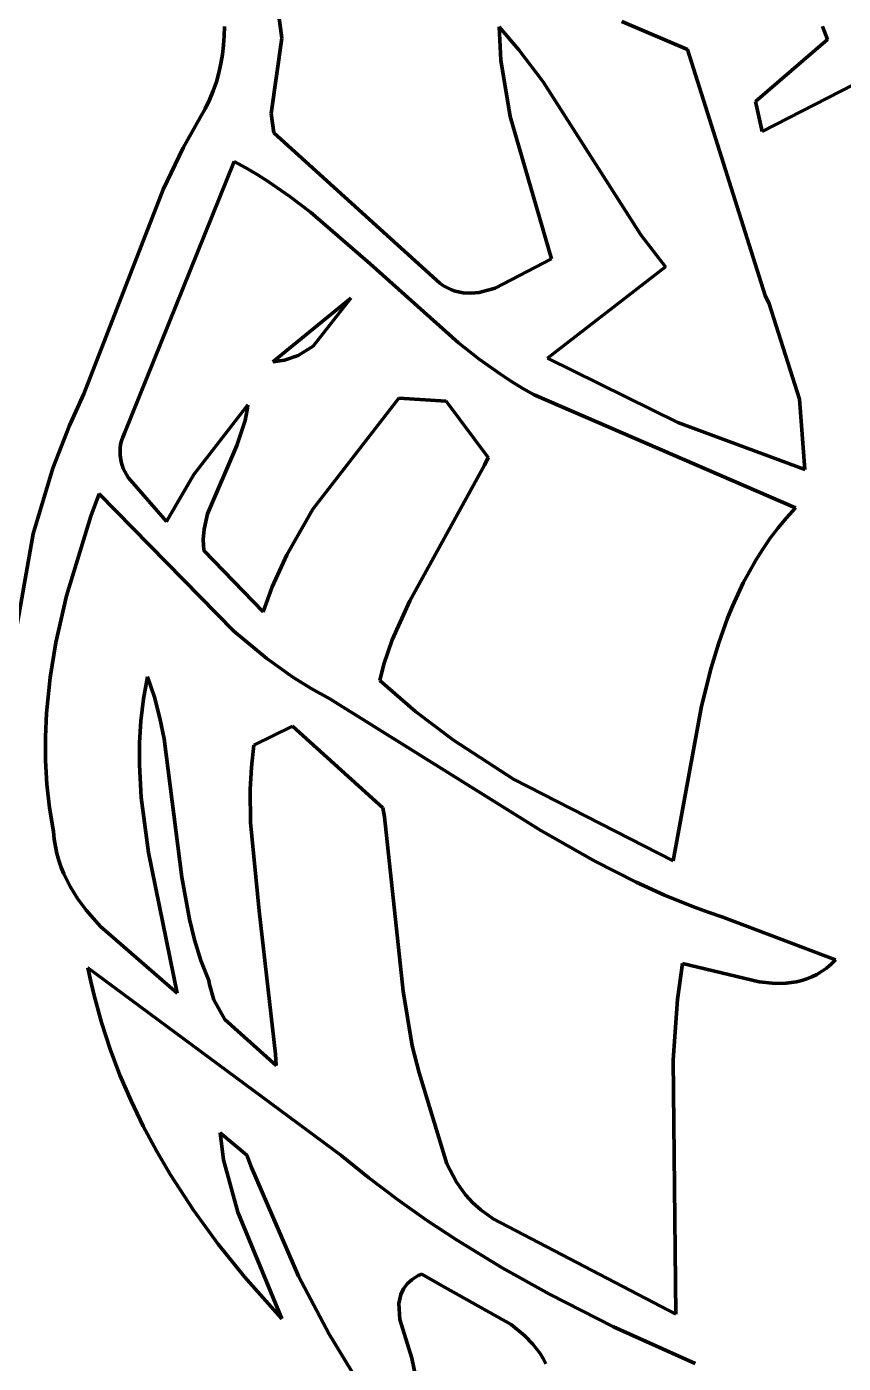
# Model space of a CAD drawing. Header units: millimetres. Extents: x 0 to 12.5, y 0 to 14.6.
# Drawn here: x 3.325 to 4.027, y 9.125 to 10.274 of the extents above; entities that cross this region are included whole.
import ezdxf

# ---------------------------------------------------------------- set-up
doc = ezdxf.new("R2010")
doc.units = ezdxf.units.MM
doc.layers.add('color#131313ff', color=7, linetype='CONTINUOUS', lineweight=100)
doc.layers.add('color#fcfcfcff', color=7, linetype='CONTINUOUS', lineweight=100)

msp = doc.modelspace()

# ---------------------------------------------------------------- linework, layer by layer
at = {"layer": 'color#131313ff'}
for p, q in [((3.5159, 10.4847), (3.5443, 10.2638)), ((3.893, 10.2541), (3.8365, 10.2781)), ((3.4943, 10.2579), (3.4948, 10.2659)), ((3.4948, 10.2659), (3.495, 10.274)), ((3.7325, 10.2451), (3.7311, 10.2735)), ((3.7311, 10.2735), (3.7482, 10.2539)), ((4.0091, 10.2739), (4.0132, 10.2627)), ((3.4934, 10.2499), (3.4943, 10.2579)), ((3.5443, 10.2638), (3.5352, 10.1992)), ((4.0132, 10.2627), (3.9514, 10.2096)), ((3.4921, 10.242), (3.4934, 10.2499)), ((3.7405, 10.1965), (3.7325, 10.2451)), ((3.7482, 10.2539), (3.769, 10.2263)), ((3.9599, 10.0429), (3.893, 10.2541)), ((3.4882, 10.2263), (3.4904, 10.2341)), ((3.4904, 10.2341), (3.4921, 10.242)), ((3.4855, 10.2186), (3.4882, 10.2263)), ((3.769, 10.2263), (3.853, 10.0948)), ((3.9571, 10.1838), (4.0359, 10.224)), ((3.4785, 10.2033), (3.4823, 10.2109)), ((3.4823, 10.2109), (3.4855, 10.2186)), ((3.9514, 10.2096), (3.9571, 10.1838)), ((3.4741, 10.1958), (3.4785, 10.2033)), ((3.5352, 10.1992), (3.5376, 10.1825)), ((3.4595, 10.1698), (3.4741, 10.1958)), ((3.7761, 10.0744), (3.7405, 10.1965)), ((3.5376, 10.1825), (3.6801, 10.0533)), ((3.4423, 10.134), (3.4595, 10.1698)), ((3.5035, 10.1578), (3.4091, 9.9245)), ((3.5134, 10.1524), (3.5035, 10.1578)), ((3.5232, 10.1467), (3.5134, 10.1524)), ((3.5327, 10.1407), (3.5232, 10.1467)), ((3.5512, 10.1279), (3.5327, 10.1407)), ((3.3742, 9.9583), (3.4423, 10.134)), ((3.5691, 10.1143), (3.5512, 10.1279)), ((3.6202, 10.0699), (3.5691, 10.1143)), ((3.853, 10.0948), (3.8742, 10.0673)), ((3.7278, 10.049), (3.7761, 10.0744)), ((3.6962, 10.002), (3.6202, 10.0699)), ((3.8742, 10.0673), (3.7727, 9.989)), ((3.6801, 10.0533), (3.6834, 10.0511)), ((3.6834, 10.0511), (3.6867, 10.0493)), ((3.6867, 10.0493), (3.6901, 10.0478)), ((3.6901, 10.0478), (3.6935, 10.0466)), ((3.714, 10.0454), (3.7278, 10.049)), ((3.5368, 9.9857), (3.6038, 10.0406)), ((3.6038, 10.0406), (3.5713, 9.9992)), ((3.6935, 10.0466), (3.7003, 10.0452)), ((3.7003, 10.0452), (3.7071, 10.0448)), ((3.7071, 10.0448), (3.714, 10.0454)), ((3.9632, 10.0356), (3.9599, 10.0429)), ((3.9892, 9.9538), (3.9632, 10.0356)), ((3.714, 9.9881), (3.6962, 10.002)), ((3.5585, 9.9912), (3.5467, 9.9872)), ((3.5713, 9.9992), (3.5585, 9.9912)), ((3.5467, 9.9872), (3.5368, 9.9857)), ((3.7323, 9.9751), (3.714, 9.9881)), ((3.7727, 9.989), (3.8847, 9.9336)), ((3.7418, 9.9689), (3.7323, 9.9751)), ((3.7515, 9.963), (3.7418, 9.9689)), ((3.3619, 9.9312), (3.3742, 9.9583)), ((3.7613, 9.9574), (3.7515, 9.963)), ((3.9858, 9.8605), (3.7613, 9.9574)), ((3.4687, 9.8889), (3.5152, 9.949)), ((3.5147, 9.9445), (3.513, 9.9355)), ((3.5152, 9.949), (3.5147, 9.9445)), ((3.571, 9.8592), (3.6449, 9.9547)), ((3.6449, 9.9547), (3.6857, 9.9519)), ((3.6857, 9.9519), (3.7217, 9.9036)), ((3.994, 9.8933), (3.9892, 9.9538)), ((3.513, 9.9355), (3.5058, 9.9139)), ((3.8847, 9.9336), (3.994, 9.8933)), ((3.3477, 9.8944), (3.3619, 9.9312)), ((3.4091, 9.9245), (3.4077, 9.9212)), ((3.4059, 9.9147), (3.4054, 9.9116)), ((3.4054, 9.9116), (3.4054, 9.9056)), ((3.4066, 9.9179), (3.4059, 9.9147)), ((3.4077, 9.9212), (3.4066, 9.9179)), ((3.5058, 9.9139), (3.4804, 9.8552)), ((3.4054, 9.9056), (3.4063, 9.8998)), ((3.4063, 9.8998), (3.4082, 9.8943)), ((3.7217, 9.9036), (3.7187, 9.8969)), ((3.3307, 9.838), (3.3477, 9.8944)), ((3.4082, 9.8943), (3.4123, 9.8864)), ((3.4454, 9.8485), (3.4687, 9.8889)), ((3.7187, 9.8969), (3.6544, 9.7804)), ((3.4123, 9.8864), (3.4454, 9.8485)), ((3.3873, 9.8724), (3.3804, 9.8533)), ((3.5033, 9.7543), (3.3873, 9.8724)), ((3.3804, 9.8533), (3.3593, 9.7847)), ((3.4804, 9.8552), (3.4776, 9.8421)), ((3.5486, 9.8199), (3.571, 9.8592)), ((3.9781, 9.8519), (3.9858, 9.8605)), ((3.4776, 9.8421), (3.4769, 9.8331)), ((3.9641, 9.8342), (3.9709, 9.8432)), ((3.9709, 9.8432), (3.9781, 9.8519)), ((3.298, 9.6544), (3.3307, 9.838)), ((3.4769, 9.8331), (3.4773, 9.8238)), ((3.9577, 9.8249), (3.9641, 9.8342)), ((3.4773, 9.8238), (3.5283, 9.7709)), ((3.5361, 9.7924), (3.5486, 9.8199)), ((3.9518, 9.8155), (3.9577, 9.8249)), ((3.9462, 9.8058), (3.9518, 9.8155)), ((3.9362, 9.786), (3.941, 9.796)), ((3.941, 9.796), (3.9462, 9.8058)), ((3.3593, 9.7847), (3.3503, 9.7447)), ((3.5283, 9.7709), (3.5361, 9.7924)), ((3.9317, 9.7758), (3.9362, 9.786)), ((3.6544, 9.7804), (3.6393, 9.747)), ((3.9275, 9.7655), (3.9317, 9.7758)), ((3.9199, 9.7444), (3.9275, 9.7655)), ((3.5316, 9.731), (3.5033, 9.7543)), ((3.3503, 9.7447), (3.3454, 9.7145)), ((3.6393, 9.747), (3.6322, 9.7262)), ((3.9134, 9.7229), (3.9199, 9.7444)), ((3.554, 9.715), (3.5316, 9.731)), ((3.6322, 9.7262), (3.6285, 9.7119)), ((3.4272, 9.7057), (3.4291, 9.7151)), ((3.4291, 9.7151), (3.4349, 9.6976)), ((3.5696, 9.7052), (3.554, 9.715)), ((3.9051, 9.69), (3.9134, 9.7229)), ((3.3454, 9.7145), (3.3423, 9.6841)), ((3.4256, 9.6963), (3.4272, 9.7057)), ((3.5857, 9.6962), (3.5696, 9.7052)), ((3.6285, 9.7119), (3.6594, 9.6854)), ((3.4233, 9.6774), (3.4256, 9.6963)), ((3.4349, 9.6976), (3.4396, 9.6798)), ((3.7671, 9.5832), (3.5857, 9.6962)), ((3.3423, 9.6841), (3.3413, 9.6637)), ((3.6594, 9.6854), (3.692, 9.6609)), ((3.8806, 9.5571), (3.9051, 9.69)), ((3.4222, 9.6585), (3.4233, 9.6774)), ((3.4396, 9.6798), (3.4434, 9.6618)), ((3.5203, 9.6566), (3.5536, 9.6728)), ((3.5536, 9.6728), (3.6311, 9.6026)), ((3.3413, 9.6637), (3.3414, 9.6433)), ((3.4221, 9.6397), (3.4222, 9.6585)), ((3.4434, 9.6618), (3.4586, 9.5432)), ((3.692, 9.6609), (3.7436, 9.6273)), ((3.5183, 9.6375), (3.5203, 9.6566)), ((3.3414, 9.6433), (3.3426, 9.623)), ((3.4236, 9.6114), (3.4221, 9.6397)), ((3.5173, 9.6184), (3.5183, 9.6375)), ((3.3426, 9.623), (3.3448, 9.6026)), ((3.7436, 9.6273), (3.8806, 9.5571)), ((3.4297, 9.5643), (3.4236, 9.6114)), ((3.5176, 9.5899), (3.5173, 9.6184)), ((3.3448, 9.6026), (3.3483, 9.5822)), ((3.6311, 9.6026), (3.6326, 9.5948)), ((3.5249, 9.5141), (3.5176, 9.5899)), ((3.6326, 9.5948), (3.6486, 9.4451)), ((3.3483, 9.5822), (3.3489, 9.5758)), ((3.8134, 9.5568), (3.7671, 9.5832)), ((3.3489, 9.5758), (3.3498, 9.5694)), ((3.3498, 9.5694), (3.3511, 9.5633)), ((3.3511, 9.5633), (3.3528, 9.5573)), ((3.3528, 9.5573), (3.3547, 9.5515)), ((3.4545, 9.4433), (3.4297, 9.5643)), ((3.849, 9.5387), (3.8134, 9.5568)), ((3.3547, 9.5515), (3.357, 9.5459)), ((3.357, 9.5459), (3.3624, 9.535)), ((3.4586, 9.5432), (3.465, 9.5071)), ((3.3624, 9.535), (3.3689, 9.5246)), ((3.8733, 9.5276), (3.849, 9.5387)), ((3.3689, 9.5246), (3.3762, 9.5148)), ((3.8981, 9.5176), (3.8733, 9.5276)), ((3.3762, 9.5148), (3.3885, 9.5007)), ((3.5391, 9.3909), (3.5249, 9.5141)), ((3.9107, 9.513), (3.8981, 9.5176)), ((3.9234, 9.5087), (3.9107, 9.513)), ((4.0202, 9.4721), (3.9234, 9.5087)), ((3.3885, 9.5007), (3.4545, 9.4433)), ((3.465, 9.5071), (3.4694, 9.4893)), ((3.4694, 9.4893), (3.4749, 9.4716)), ((3.3777, 9.4652), (3.3802, 9.4533)), ((3.595, 9.3041), (3.3777, 9.4652)), ((3.4749, 9.4716), (3.4781, 9.4629)), ((3.4781, 9.4629), (3.4817, 9.4543)), ((3.8845, 9.4379), (3.8887, 9.4689)), ((3.8887, 9.4689), (3.9545, 9.4531)), ((4.0042, 9.4595), (4.0083, 9.4621)), ((4.0083, 9.4621), (4.0124, 9.465)), ((4.0124, 9.465), (4.0164, 9.4683)), ((4.0164, 9.4683), (4.0202, 9.4721)), ((3.3802, 9.4533), (3.383, 9.4415)), ((3.4817, 9.4543), (3.4823, 9.4508)), ((3.4823, 9.4508), (3.4861, 9.4378)), ((3.9545, 9.4531), (3.9686, 9.4517)), ((3.9686, 9.4517), (3.9778, 9.4519)), ((3.9778, 9.4519), (3.9868, 9.4532)), ((3.9868, 9.4532), (3.9913, 9.4543)), ((3.9913, 9.4543), (3.9956, 9.4557)), ((3.9956, 9.4557), (3.9999, 9.4574)), ((3.9999, 9.4574), (4.0042, 9.4595)), ((3.383, 9.4415), (3.3893, 9.4182)), ((3.6486, 9.4451), (3.6564, 9.3982)), ((3.4861, 9.4378), (3.4954, 9.4207)), ((3.8808, 9.3861), (3.8845, 9.4379)), ((3.3893, 9.4182), (3.3968, 9.3953)), ((3.4954, 9.4207), (3.5395, 9.3814)), ((3.3968, 9.3953), (3.4053, 9.3729)), ((3.6564, 9.3982), (3.6625, 9.3751)), ((3.5395, 9.3814), (3.5391, 9.3909)), ((3.8829, 9.1675), (3.8808, 9.3861)), ((3.4053, 9.3729), (3.4148, 9.3508)), ((3.6625, 9.3751), (3.6861, 9.2968)), ((3.4148, 9.3508), (3.4252, 9.3292)), ((3.4252, 9.3292), (3.4366, 9.308)), ((3.4944, 9.3001), (3.4915, 9.3234)), ((3.4915, 9.3234), (3.5143, 9.3042)), ((3.4366, 9.308), (3.4487, 9.2873)), ((3.5143, 9.3042), (3.5183, 9.2937)), ((3.6191, 9.2847), (3.595, 9.3041)), ((3.5066, 9.2553), (3.4944, 9.3001)), ((3.5183, 9.2937), (3.5587, 9.2004)), ((3.6861, 9.2968), (3.6945, 9.2809)), ((3.4487, 9.2873), (3.4684, 9.257)), ((3.6437, 9.2662), (3.6191, 9.2847)), ((3.6945, 9.2809), (3.7023, 9.27)), ((3.7023, 9.27), (3.7085, 9.2634)), ((3.4684, 9.257), (3.4897, 9.2278)), ((3.5445, 9.1637), (3.5066, 9.2553)), ((3.6688, 9.2484), (3.6437, 9.2662)), ((3.7085, 9.2634), (3.7155, 9.2573)), ((3.7155, 9.2573), (3.7261, 9.2495)), ((3.6945, 9.2314), (3.6688, 9.2484)), ((3.7261, 9.2495), (3.8829, 9.1675)), ((3.4897, 9.2278), (3.5124, 9.1996)), ((3.7339, 9.2073), (3.6945, 9.2314)), ((3.5124, 9.1996), (3.5445, 9.1637)), ((3.5587, 9.2004), (3.5851, 9.1504)), ((3.6564, 9.1974), (3.6589, 9.1991)), ((3.6589, 9.1991), (3.6617, 9.2007)), ((3.6617, 9.2007), (3.6648, 9.202)), ((3.6648, 9.202), (3.6822, 9.192)), ((3.7743, 9.1847), (3.7339, 9.2073)), ((3.6468, 9.1846), (3.649, 9.1893)), ((3.649, 9.1893), (3.6522, 9.1936)), ((3.6522, 9.1936), (3.6564, 9.1974)), ((3.6822, 9.192), (3.7416, 9.1586)), ((3.6451, 9.1769), (3.6468, 9.1846)), ((3.6457, 9.1629), (3.6451, 9.1769)), ((3.8293, 9.1568), (3.7743, 9.1847)), ((3.656, 9.1297), (3.6457, 9.1629)), ((3.7416, 9.1586), (3.7533, 9.1489)), ((3.8997, 9.1252), (3.8293, 9.1568)), ((3.5851, 9.1504), (3.6087, 9.1119)), ((3.7533, 9.1489), (3.7602, 9.1417)), ((3.7602, 9.1417), (3.7663, 9.1338)), ((3.6787, 9.0236), (3.656, 9.1297)), ((3.7663, 9.1338), (3.7689, 9.1295)), ((3.7689, 9.1295), (3.7713, 9.125))]:
    msp.add_line(p, q, dxfattribs=at)
at = {"layer": 'color#fcfcfcff'}
for p, q in [((3.5443, 10.2638), (3.5159, 10.4847)), ((3.8365, 10.2781), (3.893, 10.2541)), ((3.4948, 10.2659), (3.4943, 10.2579)), ((3.495, 10.274), (3.4948, 10.2659)), ((3.7482, 10.2539), (3.7311, 10.2735)), ((3.7311, 10.2735), (3.7325, 10.2451)), ((4.0132, 10.2627), (4.0091, 10.2739)), ((3.4943, 10.2579), (3.4934, 10.2499)), ((3.5352, 10.1992), (3.5443, 10.2638)), ((3.9514, 10.2096), (4.0132, 10.2627)), ((3.4934, 10.2499), (3.4921, 10.242)), ((3.7325, 10.2451), (3.7405, 10.1965)), ((3.769, 10.2263), (3.7482, 10.2539)), ((3.893, 10.2541), (3.9599, 10.0429)), ((3.4904, 10.2341), (3.4882, 10.2263)), ((3.4921, 10.242), (3.4904, 10.2341)), ((3.4882, 10.2263), (3.4855, 10.2186)), ((3.853, 10.0948), (3.769, 10.2263)), ((4.0359, 10.224), (3.9571, 10.1838)), ((3.4823, 10.2109), (3.4785, 10.2033)), ((3.4855, 10.2186), (3.4823, 10.2109)), ((3.9571, 10.1838), (3.9514, 10.2096)), ((3.4785, 10.2033), (3.4741, 10.1958)), ((3.5376, 10.1825), (3.5352, 10.1992)), ((3.4741, 10.1958), (3.4595, 10.1698)), ((3.7405, 10.1965), (3.7761, 10.0744)), ((3.6801, 10.0533), (3.5376, 10.1825)), ((3.4595, 10.1698), (3.4423, 10.134)), ((3.4091, 9.9245), (3.5035, 10.1578)), ((3.5035, 10.1578), (3.5134, 10.1524)), ((3.5134, 10.1524), (3.5232, 10.1467)), ((3.5232, 10.1467), (3.5327, 10.1407)), ((3.5327, 10.1407), (3.5512, 10.1279)), ((3.4423, 10.134), (3.3742, 9.9583)), ((3.5512, 10.1279), (3.5691, 10.1143)), ((3.5691, 10.1143), (3.6202, 10.0699)), ((3.8742, 10.0673), (3.853, 10.0948)), ((3.7761, 10.0744), (3.7278, 10.049)), ((3.6202, 10.0699), (3.6962, 10.002)), ((3.7727, 9.989), (3.8742, 10.0673)), ((3.6834, 10.0511), (3.6801, 10.0533)), ((3.6867, 10.0493), (3.6834, 10.0511)), ((3.6901, 10.0478), (3.6867, 10.0493)), ((3.6935, 10.0466), (3.6901, 10.0478)), ((3.7278, 10.049), (3.714, 10.0454)), ((3.6038, 10.0406), (3.5368, 9.9857)), ((3.5713, 9.9992), (3.6038, 10.0406)), ((3.7003, 10.0452), (3.6935, 10.0466)), ((3.7071, 10.0448), (3.7003, 10.0452)), ((3.714, 10.0454), (3.7071, 10.0448)), ((3.9599, 10.0429), (3.9632, 10.0356)), ((3.9632, 10.0356), (3.9892, 9.9538)), ((3.6962, 10.002), (3.714, 9.9881)), ((3.5467, 9.9872), (3.5585, 9.9912)), ((3.5585, 9.9912), (3.5713, 9.9992)), ((3.5368, 9.9857), (3.5467, 9.9872)), ((3.714, 9.9881), (3.7323, 9.9751)), ((3.8847, 9.9336), (3.7727, 9.989)), ((3.7323, 9.9751), (3.7418, 9.9689)), ((3.7418, 9.9689), (3.7515, 9.963)), ((3.3742, 9.9583), (3.3619, 9.9312)), ((3.7515, 9.963), (3.7613, 9.9574)), ((3.7613, 9.9574), (3.9858, 9.8605)), ((3.5152, 9.949), (3.4687, 9.8889)), ((3.513, 9.9355), (3.5147, 9.9445)), ((3.5147, 9.9445), (3.5152, 9.949)), ((3.6449, 9.9547), (3.571, 9.8592)), ((3.6857, 9.9519), (3.6449, 9.9547)), ((3.7217, 9.9036), (3.6857, 9.9519)), ((3.9892, 9.9538), (3.994, 9.8933)), ((3.5058, 9.9139), (3.513, 9.9355)), ((3.994, 9.8933), (3.8847, 9.9336)), ((3.3619, 9.9312), (3.3477, 9.8944)), ((3.4077, 9.9212), (3.4091, 9.9245)), ((3.4054, 9.9116), (3.4059, 9.9147)), ((3.4054, 9.9056), (3.4054, 9.9116)), ((3.4059, 9.9147), (3.4066, 9.9179)), ((3.4066, 9.9179), (3.4077, 9.9212)), ((3.4804, 9.8552), (3.5058, 9.9139)), ((3.4063, 9.8998), (3.4054, 9.9056)), ((3.4082, 9.8943), (3.4063, 9.8998)), ((3.7187, 9.8969), (3.7217, 9.9036)), ((3.3477, 9.8944), (3.3307, 9.838)), ((3.4123, 9.8864), (3.4082, 9.8943)), ((3.4687, 9.8889), (3.4454, 9.8485)), ((3.6544, 9.7804), (3.7187, 9.8969)), ((3.4454, 9.8485), (3.4123, 9.8864)), ((3.3804, 9.8533), (3.3873, 9.8724)), ((3.3873, 9.8724), (3.5033, 9.7543)), ((3.3593, 9.7847), (3.3804, 9.8533)), ((3.4776, 9.8421), (3.4804, 9.8552)), ((3.571, 9.8592), (3.5486, 9.8199)), ((3.9858, 9.8605), (3.9781, 9.8519)), ((3.4769, 9.8331), (3.4776, 9.8421)), ((3.9709, 9.8432), (3.9641, 9.8342)), ((3.9781, 9.8519), (3.9709, 9.8432)), ((3.3307, 9.838), (3.298, 9.6544)), ((3.4773, 9.8238), (3.4769, 9.8331)), ((3.9641, 9.8342), (3.9577, 9.8249)), ((3.5283, 9.7709), (3.4773, 9.8238)), ((3.5486, 9.8199), (3.5361, 9.7924)), ((3.9577, 9.8249), (3.9518, 9.8155)), ((3.9518, 9.8155), (3.9462, 9.8058)), ((3.941, 9.796), (3.9362, 9.786)), ((3.9462, 9.8058), (3.941, 9.796)), ((3.3503, 9.7447), (3.3593, 9.7847)), ((3.5361, 9.7924), (3.5283, 9.7709)), ((3.9362, 9.786), (3.9317, 9.7758)), ((3.6393, 9.747), (3.6544, 9.7804)), ((3.9317, 9.7758), (3.9275, 9.7655)), ((3.9275, 9.7655), (3.9199, 9.7444)), ((3.5033, 9.7543), (3.5316, 9.731)), ((3.3454, 9.7145), (3.3503, 9.7447)), ((3.6322, 9.7262), (3.6393, 9.747)), ((3.9199, 9.7444), (3.9134, 9.7229)), ((3.5316, 9.731), (3.554, 9.715)), ((3.6285, 9.7119), (3.6322, 9.7262)), ((3.4291, 9.7151), (3.4272, 9.7057)), ((3.4349, 9.6976), (3.4291, 9.7151)), ((3.554, 9.715), (3.5696, 9.7052)), ((3.9134, 9.7229), (3.9051, 9.69)), ((3.3423, 9.6841), (3.3454, 9.7145)), ((3.4272, 9.7057), (3.4256, 9.6963)), ((3.5696, 9.7052), (3.5857, 9.6962)), ((3.6594, 9.6854), (3.6285, 9.7119)), ((3.4256, 9.6963), (3.4233, 9.6774)), ((3.4396, 9.6798), (3.4349, 9.6976)), ((3.5857, 9.6962), (3.7671, 9.5832)), ((3.3413, 9.6637), (3.3423, 9.6841)), ((3.692, 9.6609), (3.6594, 9.6854)), ((3.9051, 9.69), (3.8806, 9.5571)), ((3.4233, 9.6774), (3.4222, 9.6585)), ((3.4434, 9.6618), (3.4396, 9.6798)), ((3.5536, 9.6728), (3.5203, 9.6566)), ((3.6311, 9.6026), (3.5536, 9.6728)), ((3.3414, 9.6433), (3.3413, 9.6637)), ((3.4222, 9.6585), (3.4221, 9.6397)), ((3.4586, 9.5432), (3.4434, 9.6618)), ((3.7436, 9.6273), (3.692, 9.6609)), ((3.5203, 9.6566), (3.5183, 9.6375)), ((3.3426, 9.623), (3.3414, 9.6433)), ((3.4221, 9.6397), (3.4236, 9.6114)), ((3.5183, 9.6375), (3.5173, 9.6184)), ((3.3448, 9.6026), (3.3426, 9.623)), ((3.8806, 9.5571), (3.7436, 9.6273)), ((3.4236, 9.6114), (3.4297, 9.5643)), ((3.5173, 9.6184), (3.5176, 9.5899)), ((3.3483, 9.5822), (3.3448, 9.6026)), ((3.6326, 9.5948), (3.6311, 9.6026)), ((3.5176, 9.5899), (3.5249, 9.5141)), ((3.6486, 9.4451), (3.6326, 9.5948)), ((3.3489, 9.5758), (3.3483, 9.5822)), ((3.7671, 9.5832), (3.8134, 9.5568)), ((3.3498, 9.5694), (3.3489, 9.5758)), ((3.3511, 9.5633), (3.3498, 9.5694)), ((3.3528, 9.5573), (3.3511, 9.5633)), ((3.3547, 9.5515), (3.3528, 9.5573)), ((3.4297, 9.5643), (3.4545, 9.4433)), ((3.8134, 9.5568), (3.849, 9.5387)), ((3.357, 9.5459), (3.3547, 9.5515)), ((3.3624, 9.535), (3.357, 9.5459)), ((3.465, 9.5071), (3.4586, 9.5432)), ((3.3689, 9.5246), (3.3624, 9.535)), ((3.849, 9.5387), (3.8733, 9.5276)), ((3.3762, 9.5148), (3.3689, 9.5246)), ((3.8733, 9.5276), (3.8981, 9.5176)), ((3.3885, 9.5007), (3.3762, 9.5148)), ((3.5249, 9.5141), (3.5391, 9.3909)), ((3.8981, 9.5176), (3.9107, 9.513)), ((3.9107, 9.513), (3.9234, 9.5087)), ((3.9234, 9.5087), (4.0202, 9.4721)), ((3.4545, 9.4433), (3.3885, 9.5007)), ((3.4694, 9.4893), (3.465, 9.5071)), ((3.4749, 9.4716), (3.4694, 9.4893)), ((3.3777, 9.4652), (3.595, 9.3041)), ((3.3802, 9.4533), (3.3777, 9.4652)), ((3.4781, 9.4629), (3.4749, 9.4716)), ((3.4817, 9.4543), (3.4781, 9.4629)), ((3.8887, 9.4689), (3.8845, 9.4379)), ((3.9545, 9.4531), (3.8887, 9.4689)), ((4.0083, 9.4621), (4.0042, 9.4595)), ((4.0124, 9.465), (4.0083, 9.4621)), ((4.0164, 9.4683), (4.0124, 9.465)), ((4.0202, 9.4721), (4.0164, 9.4683)), ((3.383, 9.4415), (3.3802, 9.4533)), ((3.4823, 9.4508), (3.4817, 9.4543)), ((3.4861, 9.4378), (3.4823, 9.4508)), ((3.9686, 9.4517), (3.9545, 9.4531)), ((3.9778, 9.4519), (3.9686, 9.4517)), ((3.9868, 9.4532), (3.9778, 9.4519)), ((3.9913, 9.4543), (3.9868, 9.4532)), ((3.9956, 9.4557), (3.9913, 9.4543)), ((3.9999, 9.4574), (3.9956, 9.4557)), ((4.0042, 9.4595), (3.9999, 9.4574)), ((3.3893, 9.4182), (3.383, 9.4415)), ((3.6564, 9.3982), (3.6486, 9.4451)), ((3.4954, 9.4207), (3.4861, 9.4378)), ((3.8845, 9.4379), (3.8808, 9.3861)), ((3.3968, 9.3953), (3.3893, 9.4182)), ((3.5395, 9.3814), (3.4954, 9.4207)), ((3.4053, 9.3729), (3.3968, 9.3953)), ((3.6625, 9.3751), (3.6564, 9.3982)), ((3.5391, 9.3909), (3.5395, 9.3814)), ((3.8808, 9.3861), (3.8829, 9.1675)), ((3.4148, 9.3508), (3.4053, 9.3729)), ((3.6861, 9.2968), (3.6625, 9.3751)), ((3.4252, 9.3292), (3.4148, 9.3508)), ((3.4366, 9.308), (3.4252, 9.3292)), ((3.5143, 9.3042), (3.4915, 9.3234)), ((3.4915, 9.3234), (3.4944, 9.3001)), ((3.4487, 9.2873), (3.4366, 9.308)), ((3.5183, 9.2937), (3.5143, 9.3042)), ((3.595, 9.3041), (3.6191, 9.2847)), ((3.4944, 9.3001), (3.5066, 9.2553)), ((3.5587, 9.2004), (3.5183, 9.2937)), ((3.6945, 9.2809), (3.6861, 9.2968)), ((3.4684, 9.257), (3.4487, 9.2873)), ((3.6191, 9.2847), (3.6437, 9.2662)), ((3.7023, 9.27), (3.6945, 9.2809)), ((3.7085, 9.2634), (3.7023, 9.27)), ((3.4897, 9.2278), (3.4684, 9.257)), ((3.5066, 9.2553), (3.5445, 9.1637)), ((3.6437, 9.2662), (3.6688, 9.2484)), ((3.7155, 9.2573), (3.7085, 9.2634)), ((3.7261, 9.2495), (3.7155, 9.2573)), ((3.6688, 9.2484), (3.6945, 9.2314)), ((3.8829, 9.1675), (3.7261, 9.2495)), ((3.5124, 9.1996), (3.4897, 9.2278)), ((3.6945, 9.2314), (3.7339, 9.2073)), ((3.5445, 9.1637), (3.5124, 9.1996)), ((3.5851, 9.1504), (3.5587, 9.2004)), ((3.6589, 9.1991), (3.6564, 9.1974)), ((3.6617, 9.2007), (3.6589, 9.1991)), ((3.6648, 9.202), (3.6617, 9.2007)), ((3.6822, 9.192), (3.6648, 9.202)), ((3.7339, 9.2073), (3.7743, 9.1847)), ((3.649, 9.1893), (3.6468, 9.1846)), ((3.6522, 9.1936), (3.649, 9.1893)), ((3.6564, 9.1974), (3.6522, 9.1936)), ((3.7416, 9.1586), (3.6822, 9.192)), ((3.6468, 9.1846), (3.6451, 9.1769)), ((3.6451, 9.1769), (3.6457, 9.1629)), ((3.7743, 9.1847), (3.8293, 9.1568)), ((3.6457, 9.1629), (3.656, 9.1297)), ((3.7533, 9.1489), (3.7416, 9.1586)), ((3.8293, 9.1568), (3.8997, 9.1252)), ((3.6087, 9.1119), (3.5851, 9.1504)), ((3.7602, 9.1417), (3.7533, 9.1489)), ((3.7663, 9.1338), (3.7602, 9.1417)), ((3.656, 9.1297), (3.6787, 9.0236)), ((3.7689, 9.1295), (3.7663, 9.1338)), ((3.7713, 9.125), (3.7689, 9.1295))]:
    msp.add_line(p, q, dxfattribs=at)

doc.saveas('drawing.dxf')
